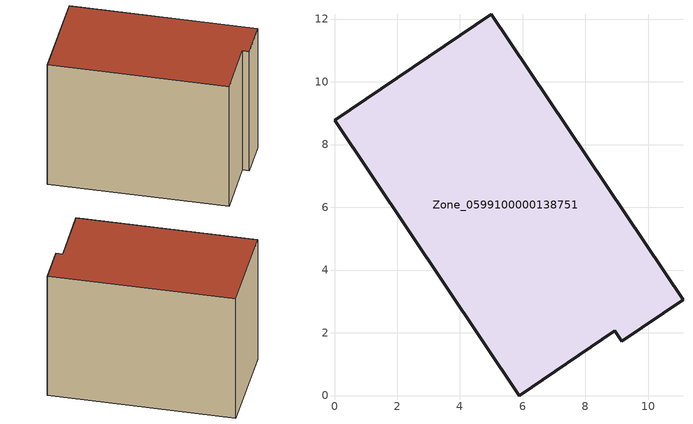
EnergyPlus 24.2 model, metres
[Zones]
Zone_0599100000138751
 floor ground (C_G): 0,8.77 4.99,12.14 11.11,3.05 9.16,1.73 8.94,2.06 5.88,0 z0
 wall outside (C_F): 4.99,12.14 0,8.77 5.88,0 8.94,2.06 9.16,1.73 11.11,3.05 4.99,12.14 z0:8.24
 roof outside (C_R): 11.11,3.05 4.99,12.14 0,8.77 5.88,0 8.94,2.06 9.16,1.73 z8.24
[BUILDING]
Pand.0599100000138751: North Axis=0; Terrain=City; Loads Convergence Tolerance Value=0.04; Temperature Convergence Tolerance Value=0.4; Solar Distribution=FullExterior; Maximum Number of Warmup Days=25; Minimum Number of Warmup Days=1
[Site:Location]
Rotterdam.The.Hague.AP_ZH_NLD Design_Conditions: Latitude=51.96; Longitude=4.45; Time Zone=1; Elevation=-4.5
[SITE:GROUNDTEMPERATURE:BUILDINGSURFACE]
18, 18, 18, 18, 18, 18, 18, 18, 18, 18, 18, 18
[MATERIAL] Thermal Absorptance=0.9; Solar Absorptance=0.7; Visible Absorptance=0.7
Name | Roughness | Thickness | Conductivity | Density | Specific Heat
G.TI.1965-1974 | MediumSmooth | 0.15 | 0.882353 | 540 | 1210
F.TI.1965-1974 | Rough | 0.3 | 0.697674 | 1920 | 840
R.TI.1965-1974 | MediumRough | 0.2 | 0.232558 | 1500 | 1000
[CONSTRUCTION]
C_G: G.TI.1965-1974
C_F: F.TI.1965-1974
C_R: R.TI.1965-1974
[ZONE]
Zone_0599100000138751: Type=1; Multiplier=1; Ceiling Height=Autocalculate; Volume=Autocalculate; Floor Area=autocalculate; Part of Total Floor Area=Yes
[ZONEINFILTRATION:DESIGNFLOWRATE]
Infil_Zone_0599100000138751: Zone or ZoneList or Space or SpaceList=Zone_0599100000138751; Schedule=AlwaysOn; Design Flow Rate Calculation Method=Flow/Area; Flow Rate per Floor Area=0.003; Constant Term Coefficient=1; Temperature Term Coefficient=0; Velocity Term Coefficient=0; Velocity Squared Term Coefficient=0
[HVACTEMPLATE:ZONE:IDEALLOADSAIRSYSTEM]
Zone_0599100000138751: Maximum Heating Supply Air Temperature=50; Minimum Cooling Supply Air Temperature=13; Maximum Heating Supply Air Humidity Ratio=0.0156; Minimum Cooling Supply Air Humidity Ratio=0.0077; Heating Limit=NoLimit; Cooling Limit=NoLimit; Dehumidification Control Type=ConstantSensibleHeatRatio; Cooling Sensible Heat Ratio=0.7; Dehumidification Setpoint=60; Humidification Control Type=None; Humidification Setpoint=30; Outdoor Air Method=None; Outdoor Air Flow Rate per Person=0.00944; Outdoor Air Flow Rate per Zone Floor Area=0; Outdoor Air Flow Rate per Zone=0; Demand Controlled Ventilation Type=None; Outdoor Air Economizer Type=NoEconomizer; Heat Recovery Type=None; Sensible Heat Recovery Effectiveness=0.7; Latent Heat Recovery Effectiveness=0.65
[ZONECONTROL:THERMOSTAT]
ThermostatControl_Zone_0599100000138751: Zone or ZoneList=Zone_0599100000138751; Control Type Schedule=DualSetpointControlType; Control 1=Thermostat_Zone_0599100000138751; Temperature Difference Between Cutout And Setpoint=0
[THERMOSTATSETPOINT:DUALSETPOINT]
Thermostat_Zone_0599100000138751: Heating Setpoint Temperature Schedule=HeatingSetpoint_Zone_0599100000138751; Cooling Setpoint Temperature Schedule=CoolingSetpoint_Zone_0599100000138751
[SCHEDULE:COMPACT]
HeatingSetpoint_Zone_0599100000138751: Through: 12/31, For: AllDays, Until: 24:00, 21
CoolingSetpoint_Zone_0599100000138751: Through: 12/31, For: AllDays, Until: 24:00, 24
DualSetpointControlType: Through: 12/31, For: AllDays, Until: 24:00, 4
AlwaysOn: Through: 12/31, For: AllDays, Until: 24:00, 1
